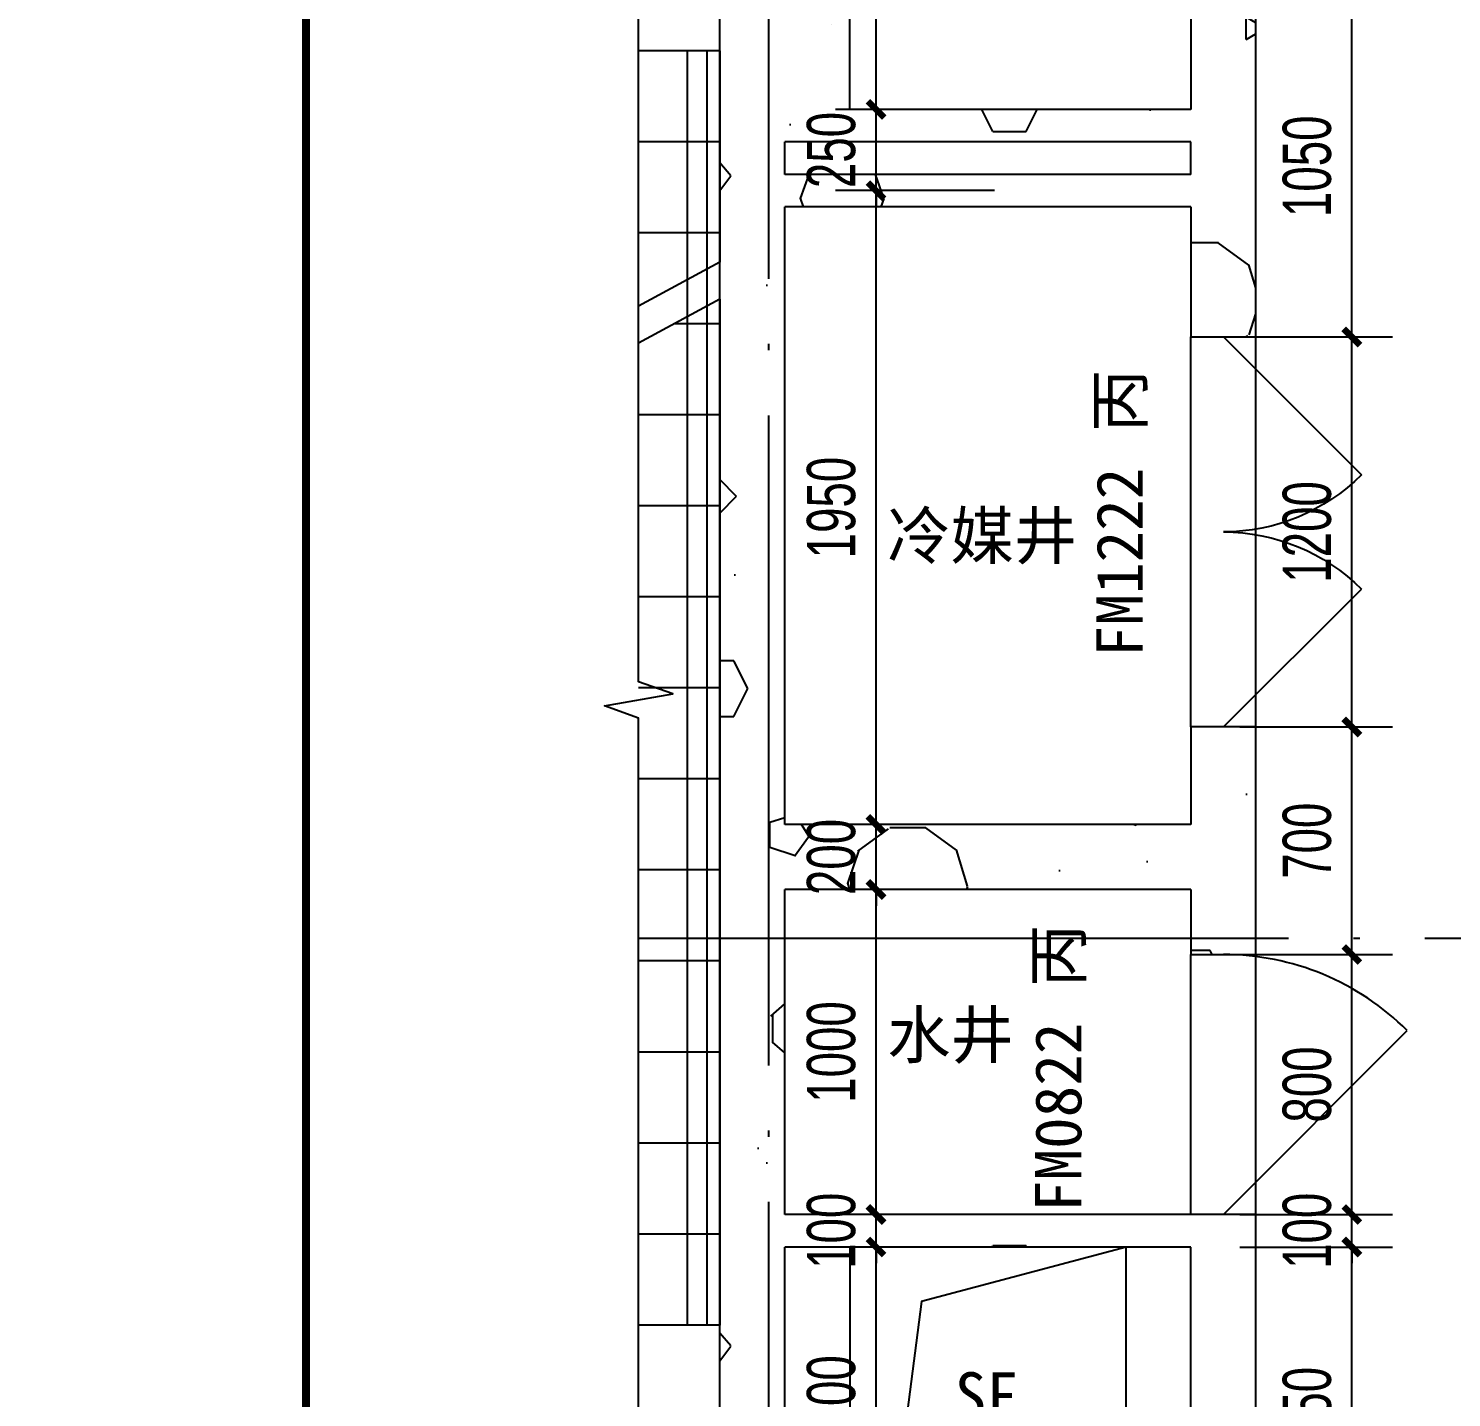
# Model space of a CAD drawing. Extents: x -26219 to 315419, y -160410 to -120810.
# Drawn here: x 231713 to 236093, y -149263 to -145051 of the extents above; entities that cross this region are included whole.
import ezdxf
from ezdxf.xclip import XClip

# ---------------------------------------------------------------- set-up
doc = ezdxf.new("R2010")
doc.units = 0
doc.header["$LTSCALE"] = 1000
doc.header["$MEASUREMENT"] = 0
doc.header["$XCLIPFRAME"] = 0
doc.linetypes.add('104-14# 核心筒$2$DOTE', pattern=[2.4200000000000004, 2, -0.2, 0.02, -0.2])
for name, color, linetype in [('01-标注_尺寸', 124, 'Continuous'), ('01-标注_符号', 200, 'Continuous'), ('02-TEXT_标注', 130, 'Continuous'), ('104-14# 核心筒$0$A-E_栏杆', 232, 'Continuous'), ('104-14# 核心筒$0$A-E_电梯', 171, 'Continuous'), ('104-14# 核心筒$0$A-TECH_结构', 21, 'Continuous'), ('104-14# 核心筒$0$A_STR-砌块墙', 121, 'Continuous'), ('104-14# 核心筒$0$DOOR_FIRE', 220, 'Continuous'), ('104-14# 核心筒$2$05-填充_天正', 26, 'Continuous'), ('104-14# 核心筒$2$A_AXIS-轴线', 36, '104-14# 核心筒$2$DOTE'), ('DOOR_FIRE_TEXT', 7, 'Continuous')]:
    doc.layers.add(name, color=color, linetype=linetype)
doc.styles.add('_TCH_DIM_T3', font='ros.shx', dxfattribs={"width": 0.7058823529411765, "bigfont": 'jd.shx'})
doc.styles.add('_TCH_WINDOW', font='STXIHEI_0.TTF')
doc.styles.get("Standard").update_dxf_attribs({"font": 'STXIHEI_0.TTF'})
doc.dimstyles.new('_TCH_ARCH&&50', dxfattribs={"dimtxt": 148.75, "dimasz": 50, "dimexe": 125, "dimexo": 150, "dimgap": 63.12500000000001, "dimtad": 1, "dimdec": 0, "dimzin": 0, "dimdsep": 46, "dimtxsty": '_TCH_DIM_T3', "dimblk": 'ARCHTICK', "dimcen": 0.09, "dimclrt": 7, "dimazin": 2, "dimtfac": 1, "dimtdec": 0, "dimtix": 1, "dimtmove": 2, "dimatfit": 3, "dimfxl": 0, "dimtolj": 1, "dimtzin": 0, "dimarcsym": 0})
pattern_1 = [(0, (531, -549), (900, 1800), [0, -1800]), (0, (-522, -792), (900, 1800), [0, -1800]), (0, (63, -810), (900, 1800), [0, -1800]), (0, (702, -279), (900, 1800), [0, -1800]), (0, (-45, -900), (900, 1800), [0, -1800]), (0, (882, 855), (900, 1800), [0, -1800]), (0, (333.0000000000001, 711), (900, 1800), [0, -1800]), (0, (621, 486.0000000000001), (900, 1800), [0, -1800]), (0, (-846, 450), (900, 1800), [0, -1800]), (0, (36, 369), (900, 1800), [0, -1800]), (0, (-306, -90), (900, 1800), [0, -1800]), (0, (-288, -765), (900, 1800), [0, -1800]), (0, (387, -837), (900, 1800), [0, -1800]), (0, (882, -45), (900, 1800), [0, -1800]), (0, (-801, -324), (900, 1800), [0, -1800]), (0, (-648, -18), (900, 1800), [0, -1800]), (0, (54, -144), (900, 1800), [0, -1800]), (0, (-198, -405), (900, 1800), [0, -1800]), (0, (-341.9999999999999, 189), (900, 1800), [0, -1800]), (0, (-117, 864), (900, 1800), [0, -1800]), (0, (-729, -702), (900, 1800), [0, -1800]), (0, (261, 495), (900, 1800), [0, -1800]), (0, (-576, 522), (900, 1800), [0, -1800]), (0, (-720, 756), (900, 1800), [0, -1800]), (130.601294, (771.428574, 291.428568), (-4499.999950292954, 5400.0000236093), [79.024662, -33111.33300000001]), (18.4349488, (642.857148, 325.714284), (4499.999983404209, 1799.999986719667), [81.31572000000001, -11302.8837]), (90, (642.857148, 248.571432), (900.0000000000001, 1800), [77.14285199999999, -3522.85695]), (161.565051, (720, 222.857136), (-4500.000022657823, 1799.999865817234), [81.31572000000001, -11302.8837]), (53.1301023, (720, 222.857136), (900.0000017013604, 1799.99999914932), [85.71428999999999, -8914.285499999998]), (135, (788.571432, -694.28556), (-900.0001087984293, 1799.999878185604), [72.73098, -5018.4378]), (45, (685.714284, -694.28556), (899.999994247131, 1799.999992736902), [72.73098, -5018.4378]), (135, (737.1428579999999, -745.7142600000001), (-900.0001087984293, 1799.999878185604), [72.73098, -5018.4378]), (45, (737.1428579999999, -745.7142600000001), (899.999994247131, 1799.999992736902), [72.73098, -5018.4378]), (116.565051, (-77.14278, 514.285722), (-0.0001565789601976064, 3599.999902060561), [95.83147799999999, -1916.6295]), (180, (-119.99988, 599.999994), (-899.9999999999998, 1800), [102.857148, -1697.14275]), (63.43494880000001, (-265.7141999999999, 514.285722), (8.14843605922988e-06, 3599.999982559008), [95.83147799999999, -1916.6295]), (116.565051, (-222.8571, 428.571432), (-0.0001565789601976064, 3599.999902060561), [95.83147799999999, -1916.6295]), (0, (-222.8571, 428.571432), (900, 1800), [102.857148, -1697.14275]), (63.43494880000001, (-119.99988, 428.571432), (8.14843605922988e-06, 3599.999982559008), [95.83147799999999, -1916.6295]), (107.102728, (599.999994, -94.28562000000001), (-2699.999896777364, 9000.00001452043), [116.584038, -48848.7075]), (143.972626, (565.714278, 17.142858), (-17099.99978321427, 12599.999985739), [116.584038, -24366.06]), (180, (471.428568, 85.71428999999999), (-899.9999999999998, 1800), [111.428568, -1688.5713]), (36.02737329999999, (265.71429, 17.142858), (17099.99987362977, 12599.99986416658), [116.584038, -24366.06]), (71.5650511, (231.428574, -85.71419999999999), (2700.000013860985, 8999.99998450437), [108.420948, -11275.7784]), (107.102728, (265.71429, -197.14284), (-2699.999896777364, 9000.00001452043), [116.584038, -48848.7075]), (143.972626, (360, -265.7141999999999), (-17099.99978321427, 12599.999985739), [116.584038, -24366.06]), (0, (360, -265.7141999999999), (900, 1800), [111.428568, -1688.5713]), (36.02737329999999, (471.428568, -265.7141999999999), (17099.99987362977, 12599.99986416658), [116.584038, -24366.06]), (71.5650511, (565.714278, -197.14284), (2700.000013860985, 8999.99998450437), [108.420948, -11275.7784]), (150.255118, (617.1428520000001, 745.714278), (-2700.000006390409, 1799.999977695058), [69.10506, -14442.9588]), (90, (557.1428579999999, 711.42858), (900.0000000000001, 1800), [68.571432, -3531.42825]), (29.7448813, (557.1428579999999, 711.42858), (2700.000001590055, 1799.999991593464), [69.10506, -14442.9588]), (116.565051, (197.142858, -531.42858), (-0.0001565789601976064, 3599.999902060561), [95.83147799999999, -1916.6295]), (168.690067, (154.285722, -445.7142), (-8100.000006009299, 1799.999954832327), [87.41176200000001, -18269.0565]), (41.18592510000001, (0, -488.5713), (22499.99986367597, 19799.99982686525), [91.11553199999999, -38177.406]), (90, (0, -574.28568), (900.0000000000001, 1800), [85.71428999999999, -3514.2855]), (138.814074, (68.571432, -634.28562), (-22499.99960007064, 19800.0001261089), [91.11553199999999, -38177.406]), (16.6992442, (68.571432, -634.28562), (29699.99977654917, 8999.999905734196), [89.48835000000001, -37495.6125]), (60.9453959, (154.285722, -608.57136), (899.9999976116269, 1799.999984078114), [88.248258, -36976.0185]), (109.983106, (-557.14284, 222.857136), (-4500.000016949792, 12599.99996665506), [100.326006, -42036.59249999999]), (155.556045, (-591.4285199999999, 317.142864), (-11700.00004459817, 5399.999887808896), [103.568958, -43395.39449999999]), (24.4439547, (-779.99994, 317.142864), (11700.00000583643, 5399.999974027204), [103.568958, -43395.39449999999]), (70.01689340000001, (-814.28562, 222.857136), (4500.000013566429, 12599.99996874217), [100.326006, -42036.5925]), (109.983106, (-779.99994, 128.571426), (-4500.000016949792, 12599.99996665506), [100.326006, -42036.59249999999]), (160.016893, (-685.7141399999999, 94.28571), (-4500.000002644889, 1799.999918000023), [100.326006, -20968.1325]), (19.9831065, (-685.7141399999999, 94.28571), (4499.999975293225, 1799.999997144084), [100.326006, -20968.1325]), (70.01689340000001, (-591.4285199999999, 128.571426), (4500.000013566429, 12599.99996874217), [100.326006, -42036.5925]), (122.005383, (111.428568, 59.999994), (-900.0001207844099, 1799.999908112359), [80.862696, -16900.302]), (18.4349488, (-8.57142, 102.857148), (4499.999983404209, 1799.999986719667), [81.31572000000001, -11302.8837]), (90, (-8.57142, 25.714278), (900.0000000000001, 1800), [77.14285199999999, -3522.85695]), (161.565051, (68.571432, 0), (-4500.000022657823, 1799.999865817234), [81.31572000000001, -11302.8837]), (54.46232220000002, (68.571432, 0), (6299.999990871777, 8999.999986518196), [73.73421, -30894.6345]), (116.565051, (-411.42852, -377.14284), (-0.0001565789601976064, 3599.999902060561), [95.83147799999999, -1916.6295]), (180, (-454.28562, -291.42846), (-899.9999999999998, 1800), [94.28571, -1705.7142]), (59.0362434, (-599.9999399999999, -377.14284), (900.0000029295945, 1799.999991263332), [99.95918399999998, -20891.46599999999]), (120.963756, (-548.57142, -462.85704), (-900.0001229938932, 1799.999917339799), [99.959184, -20891.466]), (0, (-548.57142, -462.85704), (900, 1800), [94.28571, -1705.7142]), (63.43494880000001, (-454.28562, -462.85704), (8.14843605922988e-06, 3599.999982559008), [95.83147799999999, -1916.6295])]

# ---------------------------------------------------------------- blocks, each defined once
blk = doc.blocks.new('104-14# 核心筒$0$$DorLib2D$00000116')
at = {"color": 0}
for p, q in [((-0.4999999999999929, 7.105427357601002e-15), (-0.146446609406766, 0.353553390593234)), ((0.5000000000000071, 7.105427357601002e-15), (0.1464466094067731, 0.353553390593234))]:
    blk.add_line(p, q, dxfattribs=at)
for centre, radius, start, end in [((-0.4999999999984652, 4.831690603168681e-13), 0.4999999999984674, 0, 45), ((0.4999999999977511, 9.059419880941277e-13), 0.4999999999976598, 135, 180)]:
    blk.add_arc(centre, radius, start, end, dxfattribs=at)
blk = doc.blocks.new('104-14# 核心筒$0$$DorLib2D$00000114')
at = {"color": 0}
blk.add_line((0.4999999999999964, 3.552713678800501e-15), (-0.2071067811864751, 0.7071067811864857), dxfattribs=at)
blk.add_arc((0.5000000000013856, -1.154631945610163e-12), 1.000000000001696, 135, 180, dxfattribs=at)
blk = doc.blocks.new('104-14# 核心筒')
at = {"layer": '104-14# 核心筒$2$05-填充_天正'}
h = blk.add_hatch(dxfattribs=at)
h.set_pattern_fill('加气混凝土', color=256, scale=150, style=0)
h.set_pattern_definition(pattern_1)
h.paths.add_polyline_path([(32649.99999994889, 16300.00000000006), (32249.99999994889, 16300.00000000006), (32249.9999999616, 14249.99999999944), (32449.99999996163, 14249.99999999985), (32649.99999996129, 14300.00000000005)])
h = blk.add_hatch(dxfattribs=at)
h.set_pattern_fill('加气混凝土', color=256, scale=150, style=0)
h.set_pattern_definition(pattern_1)
h.paths.add_polyline_path([(33899.99999996203, 14250.00000000069), (33899.99999995949, 14650.00000000697), (33699.99999995947, 14650.0000000057), (33699.99999996171, 14300.00000000005), (33766.6666666287, 14250.00000000026)])
h = blk.add_hatch(dxfattribs=at)
h.set_pattern_fill('加气混凝土', color=256, scale=150, style=0)
h.set_pattern_definition(pattern_1)
h.paths.add_polyline_path([(33766.6666666287, 14250.00000000026), (33699.99999996171, 14300.00000000005), (32649.99999996129, 14300.00000000005), (32449.99999996163, 14249.99999999985), (32449.99999996199, 14200.00000000004), (33699.99999996235, 14200.00000000004)])
h = blk.add_hatch(dxfattribs=at)
h.set_pattern_fill('加气混凝土', color=256, scale=150, style=0)
h.set_pattern_definition(pattern_1)
h.paths.add_polyline_path([(32383.33333329621, 14049.99999999987), (32449.9999999626, 14100.00000000009), (32449.99999996162, 14249.99999999985), (32249.9999999616, 14249.99999999944), (32249.99999996284, 14049.99999999944)])
h = blk.add_hatch(dxfattribs=at)
h.set_pattern_fill('加气混凝土', color=256, scale=150, style=0)
h.set_pattern_definition(pattern_1)
h.paths.add_polyline_path([(33766.66666662996, 14050.00000000029), (33899.9999999633, 14050.00000000069), (33899.99999996203, 14250.00000000069), (33766.6666666287, 14250.00000000026), (33699.99999996235, 14200.00000000004), (33699.99999996298, 14100.00000000009)])
h = blk.add_hatch(dxfattribs=at)
h.set_pattern_fill('加气混凝土', color=256, scale=150, style=0)
h.set_pattern_definition(pattern_1)
h.paths.add_polyline_path([(33766.66666662996, 14050.00000000029), (33699.99999996298, 14100.00000000009), (32449.9999999626, 14100.00000000009), (32383.3333332962, 14049.99999999987), (32449.99999996317, 14000.00000000008), (33699.99999996363, 14000.00000000009)])
h = blk.add_hatch(dxfattribs=at)
h.set_pattern_fill('加气混凝土', color=256, scale=150, style=0)
h.set_pattern_definition(pattern_1)
h.paths.add_polyline_path([(32383.3333333089, 11999.99999999987), (32449.99999997495, 12100.00000000004), (32449.99999996317, 14000.00000000008), (32383.3333332962, 14049.99999999987), (32249.99999996284, 14049.99999999944), (32249.99999997555, 11999.9999999995)])
h = blk.add_hatch(dxfattribs=at)
h.set_pattern_fill('加气混凝土', color=256, scale=150, style=0)
h.set_pattern_definition(pattern_1)
h.paths.add_polyline_path([(33699.99999996363, 14000.00000000009), (33699.99999996617, 13599.99999999944), (33899.99999996617, 13600.00000000071), (33899.9999999633, 14050.00000000069), (33766.66666662996, 14050.00000000029)])
h = blk.add_hatch(dxfattribs=at)
h.set_pattern_fill('加气混凝土', color=256, scale=150, style=0)
h.set_pattern_definition(pattern_1)
h.paths.add_polyline_path([(33899.99999997633, 12000.00000000069), (33899.9999999738, 12400.00000000071), (33699.99999997381, 12399.99999999944), (33699.99999997571, 12100.00000000004), (33766.66666664302, 12000.00000000027)])
h = blk.add_hatch(dxfattribs=at)
h.set_pattern_fill('加气混凝土', color=256, scale=150, style=0)
h.set_pattern_definition(pattern_1)
h.paths.add_polyline_path([(33766.66666664301, 12000.00000000026), (33699.99999997571, 12100.00000000004), (32449.99999997495, 12100.00000000004), (32383.3333333089, 11999.99999999987), (32449.99999997618, 11900.00000000007), (33699.99999997699, 11900.00000000006)])
h = blk.add_hatch(dxfattribs=at)
h.set_pattern_fill('加气混凝土', color=256, scale=150, style=0)
h.set_pattern_definition(pattern_1)
h.paths.add_polyline_path([(32383.33333331602, 10849.9999999999), (32449.99999998238, 10900.0000000001), (32449.99999997618, 11900.00000000007), (32383.3333333089, 11999.99999999987), (32249.99999997555, 11999.9999999995), (32249.99999998268, 10849.9999999995)])
h = blk.add_hatch(dxfattribs=at)
h.set_pattern_fill('加气混凝土', color=256, scale=150, style=0)
h.set_pattern_definition(pattern_1)
h.paths.add_polyline_path([(33699.99999997699, 11900.00000000006), (33699.99999997827, 11699.99999999937), (33899.99999997821, 11700.00000000064), (33899.99999997633, 12000.00000000069), (33766.666666643, 12000.00000000026)])
h = blk.add_hatch(dxfattribs=at)
h.set_pattern_fill('加气混凝土', color=256, scale=150, style=0)
h.set_pattern_definition(pattern_1)
h.paths.add_polyline_path([(33766.6666666503, 10850.00000000026), (33699.99999998335, 10900.00000000004), (32449.99999998238, 10900.0000000001), (32383.33333331602, 10849.9999999999), (32449.99999998298, 10800.00000000011), (33699.99999998391, 10800.00000000005)])
h = blk.add_hatch(dxfattribs=at)
h.set_pattern_fill('加气混凝土', color=256, scale=150, style=0)
h.set_pattern_definition(pattern_1)
h.paths.add_polyline_path([(33899.99999998364, 10850.00000000069), (33899.99999998329, 10900.00000000071), (33699.99999998335, 10900.00000000004), (33766.6666666503, 10850.00000000026)])
h = blk.add_hatch(dxfattribs=at)
h.set_pattern_fill('加气混凝土', color=256, scale=150, style=0)
h.set_pattern_definition(pattern_1)
h.paths.add_polyline_path([(32249.99999999689, 9969.999999971042), (32449.99999998814, 9969.999999971042), (32449.99999998298, 10800.00000000011), (32383.33333331602, 10849.9999999999), (32249.99999998268, 10849.9999999995)])
h = blk.add_hatch(dxfattribs=at)
h.set_pattern_fill('加气混凝土', color=256, scale=150, style=0)
h.set_pattern_definition(pattern_1)
h.paths.add_polyline_path([(33833.33333332459, 9650.00020154219), (33899.99999999064, 9750.00020154239), (33899.99999998364, 10850.00000000068), (33766.6666666503, 10850.00000000026), (33699.99999998391, 10800.00000000005), (33699.99999999127, 9650.000201541761)])
at = {"layer": '104-14# 核心筒$0$A-E_栏杆'}
for p, q in [((32150.00000000102, 14480.00000000006), (32150.00000000102, 10560.00000000006)), ((32210.00000000102, 14480.00000000006), (32150.00000000102, 14480.00000000006)), ((32210.00000000102, 14480.00000000006), (32210.00000000102, 10560.00000000006)), ((32210.00000000102, 10560.00000000006), (32150.00000000102, 10560.00000000006))]:
    blk.add_line(p, q, dxfattribs=at)
at = {"layer": '104-14# 核心筒$0$A-E_电梯'}
for p, q in [((32250.00000000102, 14480.00000000006), (30200.00000000102, 14480.00000000006)), ((32250.00000000102, 14480.00000000006), (32250.00000000102, 13829.79072405967)), ((32250.00000000102, 14200.00000000006), (30200.00000000102, 14200.00000000006)), ((32250.00000000102, 13920.00000000006), (30200.00000000102, 13920.00000000006)), ((32250.00000000102, 13829.79072405969), (31292.11617554227, 13313.02079647759)), ((32250.00000000102, 13716.16630798645), (31316.01438792458, 13212.28925652023)), ((32250.00000000102, 13716.16630798645), (32250.00000000102, 10560.00000000006)), ((32250.00000000102, 13640.00000000006), (32108.8182661291, 13640.00000000006)), ((32250.00000000102, 13360.00000000006), (31589.8107609839, 13360.00000000006)), ((32250.00000000102, 13080.00000000006), (31070.80325583872, 13080.00000000006)), ((32250.00000000102, 12800.00000000006), (30551.79575069349, 12800.00000000006)), ((32250.00000000102, 12520.00000000006), (30200.00000000102, 12520.00000000006)), ((32250.00000000102, 12240.00000000006), (30200.00000000102, 12240.00000000006)), ((32250.00000000102, 11960.00000000006), (30200.00000000102, 11960.00000000006)), ((32250.00000000102, 11680.00000000006), (30200.00000000102, 11680.00000000006)), ((32250.00000000102, 11400.00000000006), (30200.00000000102, 11400.00000000006)), ((32250.00000000102, 11120.00000000006), (30200.00000000102, 11120.00000000006)), ((32250.00000000102, 10840.00000000006), (30200.00000000102, 10840.00000000006)), ((32250.00000000102, 10560.00000000006), (30200.00000000102, 10560.00000000006))]:
    blk.add_line(p, q, dxfattribs=at)
at = {"layer": '104-14# 核心筒$0$A-TECH_结构'}
blk.add_lwpolyline([(33499.99999998679, 10799.99999999908), (32649.99999999206, 10800.00000000109), (32649.99999999201, 8925.000000002387), (33499.99999998674, 8925.000000001499), (33499.99999998679, 10800.00000000026), (32870.95831192011, 10632.08693379395), (32649.99999999201, 8925.000000002387)], dxfattribs=at)
at = {"layer": '104-14# 核心筒$0$A_STR-砌块墙'}
for p, q in [((32249.9999999616, 14249.99999999944), (32249.99999994889, 16300.00000000009)), ((32649.99999996129, 14300.00000000005), (32649.99999994888, 16300.00000000009)), ((33699.99999995947, 14650.0000000057), (33699.99999996171, 14300.00000000005)), ((33899.99999996203, 14250.00000000069), (33899.99999995949, 14650.00000000697)), ((33699.99999996171, 14300.00000000005), (32649.99999996129, 14300.00000000005)), ((32249.99999996284, 14049.99999999944), (32249.9999999616, 14249.99999999944)), ((33899.9999999633, 14050.00000000069), (33899.99999996203, 14250.00000000069)), ((33699.99999996235, 14200.00000000004), (32449.99999996199, 14200.00000000004)), ((32449.9999999626, 14100.00000000009), (32449.99999996199, 14200.00000000004)), ((33699.99999996298, 14100.00000000009), (33699.99999996235, 14200.00000000004)), ((33699.99999996298, 14100.00000000009), (32449.9999999626, 14100.00000000009)), ((32249.99999997555, 11999.9999999995), (32249.99999996284, 14049.99999999944)), ((33899.99999996617, 13600.00000000071), (33899.9999999633, 14050.00000000069)), ((33699.99999996363, 14000.00000000009), (32449.99999996317, 14000.00000000008)), ((32449.99999997495, 12100.00000000004), (32449.99999996317, 14000.00000000008)), ((33699.99999996363, 14000.00000000009), (33699.99999996617, 13599.99999999944)), ((33699.99999996617, 13599.99999999944), (33899.99999996617, 13600.00000000071)), ((33899.9999999738, 12400.00000000071), (33699.99999997381, 12399.99999999944)), ((33699.99999997381, 12399.99999999944), (33699.99999997571, 12100.00000000004)), ((33899.99999997633, 12000.00000000069), (33899.9999999738, 12400.00000000071)), ((33699.99999997571, 12100.00000000004), (32449.99999997495, 12100.00000000004)), ((32249.99999998268, 10849.9999999995), (32249.99999997555, 11999.9999999995)), ((33899.99999997821, 11700.00000000064), (33899.99999997633, 12000.00000000069)), ((33699.99999997699, 11900.00000000006), (32449.99999997618, 11900.00000000007)), ((32449.99999998238, 10900.0000000001), (32449.99999997618, 11900.00000000007)), ((33699.99999997699, 11900.00000000006), (33699.99999997827, 11699.99999999937)), ((33699.99999997827, 11699.99999999937), (33899.99999997821, 11700.00000000064)), ((33699.99999998335, 10900.00000000004), (32449.99999998238, 10900.0000000001)), ((33899.99999998329, 10900.00000000071), (33699.99999998335, 10899.99999999944)), ((33899.99999998364, 10850.00000000069), (33899.99999998329, 10900.00000000071)), ((32249.99999998818, 9969.99999997109), (32249.99999998268, 10849.9999999995)), ((33899.99999999064, 9750.00020154239), (33899.99999998364, 10850.00000000068)), ((33699.99999998391, 10800.00000000005), (32449.99999998298, 10800.00000000011)), ((32449.99999998816, 9969.99999997109), (32449.99999998298, 10800.00000000011)), ((33699.99999999127, 9650.000201541761), (33699.99999998391, 10800.00000000005))]:
    blk.add_line(p, q, dxfattribs=at)
at = {"layer": '104-14# 核心筒$0$DOOR_FIRE'}
for p, q in [((33699.99999997378, 12399.99999999942), (33699.99999996616, 13599.99999999942)), ((33899.99999997378, 12400.00000000069), (33899.99999996616, 13600.00000000069)), ((33699.99999998333, 10899.99999999942), (33699.99999997824, 11699.99999999942)), ((33899.99999998333, 10900.00000000069), (33899.99999997824, 11700.00000000069))]:
    blk.add_line(p, q, dxfattribs=at)
at = {"layer": '104-14# 核心筒$2$A_AXIS-轴线'}
for p, q in [((-9370.123865286841, 105800), (120259.9219097959, 105800)), ((32400.00000000001, 54018.37846733601), (32400.00000000001, -8545.12396972545)), ((-24838.9698462474, 16700), (120259.921909796, 16700)), ((-24838.9698462474, 11750), (120259.921909796, 11750))]:
    blk.add_line(p, q, dxfattribs=at)
at = {"layer": '104-14# 核心筒$0$DOOR_FIRE', "zscale": 200}
for name, p, xscale, yscale, rotation in [('104-14# 核心筒$0$$DorLib2D$00000116', (33799.99999996997, 13000.00000000006), 1200, -1200, 90.00000000036427), ('104-14# 核心筒$0$$DorLib2D$00000114', (33799.99999998078, 11300.00000000006), -800, -800, 90.00000000036432)]:
    blk.add_blockref(name, p, dxfattribs=dict(at, xscale=xscale, yscale=yscale, rotation=rotation))
blk = doc.blocks.new('图框-A1')
at = {"const_width": 0.5}
blk.add_lwpolyline([(765.9999999999966, 584), (25.00000000000045, 584), (25.00000000000045, 10), (766.0000000000002, 10)], close=True, dxfattribs=at)
blk = doc.blocks.new('_ArchTick')
at = {"color": 0, "linetype": 'ByBlock', "const_width": 0.4}
blk.add_lwpolyline([(-0.5, -0.5), (0.5, 0.5)], dxfattribs=at)
blk = doc.blocks.new('*D876')
at = {"layer": '01-标注_尺寸', "color": 0, "lineweight": -2, "transparency": 16777216}
for p, q in [((234686.127265131, -148799.9634406293), (234196.74310924, -148799.9634406293)), ((234321.74310924, -149699.9634406293), (234321.74310924, -148799.9634406293)), ((234686.127265131, -149699.9634406293), (234196.74310924, -149699.9634406293))]:
    blk.add_line(p, q, dxfattribs=at)
at = {"layer": 'Defpoints', "color": 0, "transparency": 16777216}
for p in [(234321.74310924, -148799.9634406293), (234836.127265131, -148799.9634406293), (234836.127265131, -149699.9634406293)]:
    blk.add_point(p, dxfattribs=at)
at = {"layer": '01-标注_尺寸', "color": 0, "lineweight": -2, "transparency": 16777216, "xscale": 50, "yscale": 50, "zscale": 50}
for p, rotation in [((234321.74310924, -148799.9634406293), 90), ((234321.74310924, -149699.9634406293), 270)]:
    blk.add_blockref('_ArchTick', p, dxfattribs=dict(at, rotation=rotation))
at = {"layer": '01-标注_尺寸', "color": 7, "transparency": 16777216, "insert": (234184.24310924, -149249.9634406292), "char_height": 148.75, "attachment_point": 5, "rotation": 90, "style": '_TCH_DIM_T3'}
blk.add_mtext('\\A1;900', dxfattribs=at)
blk = doc.blocks.new('*D877')
at = {"layer": '01-标注_尺寸', "color": 0, "lineweight": -2, "transparency": 16777216}
for p, q in [((234321.74310924, -148699.9634406294), (234321.74310924, -148649.9634406294)), ((234686.127265131, -148699.9634406294), (234196.74310924, -148699.9634406294)), ((234321.74310924, -148799.9634406293), (234321.74310924, -148699.9634406294)), ((234686.127265131, -148799.9634406293), (234196.74310924, -148799.9634406293)), ((234321.74310924, -148799.9634406293), (234321.74310924, -148849.9634406293))]:
    blk.add_line(p, q, dxfattribs=at)
at = {"layer": 'Defpoints', "color": 0, "transparency": 16777216}
for p in [(234321.74310924, -148699.9634406294), (234836.127265131, -148699.9634406294), (234836.127265131, -148799.9634406293)]:
    blk.add_point(p, dxfattribs=at)
at = {"layer": '01-标注_尺寸', "color": 0, "lineweight": -2, "transparency": 16777216, "xscale": 50, "yscale": 50, "zscale": 50}
for p, rotation in [((234321.74310924, -148699.9634406294), 270), ((234321.74310924, -148799.9634406293), 90)]:
    blk.add_blockref('_ArchTick', p, dxfattribs=dict(at, rotation=rotation))
at = {"layer": '01-标注_尺寸', "color": 7, "transparency": 16777216, "insert": (234184.24310924, -148749.9634406293), "char_height": 148.75, "attachment_point": 5, "rotation": 90, "style": '_TCH_DIM_T3'}
blk.add_mtext('\\A1;100', dxfattribs=at)
blk = doc.blocks.new('*D878')
at = {"layer": '01-标注_尺寸', "color": 0, "lineweight": -2, "transparency": 16777216}
for p, q in [((234686.127265131, -147699.9634406294), (234196.74310924, -147699.9634406294)), ((234321.74310924, -148699.9634406294), (234321.74310924, -147699.9634406294)), ((234686.127265131, -148699.9634406294), (234196.74310924, -148699.9634406294))]:
    blk.add_line(p, q, dxfattribs=at)
at = {"layer": 'Defpoints', "color": 0, "transparency": 16777216}
for p in [(234321.74310924, -147699.9634406294), (234836.127265131, -147699.9634406294), (234836.127265131, -148699.9634406294)]:
    blk.add_point(p, dxfattribs=at)
at = {"layer": '01-标注_尺寸', "color": 0, "lineweight": -2, "transparency": 16777216, "xscale": 50, "yscale": 50, "zscale": 50}
for p, rotation in [((234321.74310924, -147699.9634406294), 90), ((234321.74310924, -148699.9634406294), 270)]:
    blk.add_blockref('_ArchTick', p, dxfattribs=dict(at, rotation=rotation))
at = {"layer": '01-标注_尺寸', "color": 7, "transparency": 16777216, "insert": (234184.24310924, -148199.9634406294), "char_height": 148.75, "attachment_point": 5, "rotation": 90, "style": '_TCH_DIM_T3'}
blk.add_mtext('\\A1;1000', dxfattribs=at)
blk = doc.blocks.new('*D879')
at = {"layer": '01-标注_尺寸', "color": 0, "lineweight": -2, "transparency": 16777216}
for p, q in [((234321.74310924, -147499.9634406294), (234321.74310924, -147449.9634406294)), ((234686.127265131, -147499.9634406294), (234196.74310924, -147499.9634406294)), ((234321.74310924, -147699.9634406294), (234321.74310924, -147499.9634406294)), ((234686.127265131, -147699.9634406294), (234196.74310924, -147699.9634406294)), ((234321.74310924, -147699.9634406294), (234321.74310924, -147749.9634406294))]:
    blk.add_line(p, q, dxfattribs=at)
at = {"layer": 'Defpoints', "color": 0, "transparency": 16777216}
for p in [(234321.74310924, -147499.9634406294), (234836.127265131, -147499.9634406294), (234836.127265131, -147699.9634406294)]:
    blk.add_point(p, dxfattribs=at)
at = {"layer": '01-标注_尺寸', "color": 0, "lineweight": -2, "transparency": 16777216, "xscale": 50, "yscale": 50, "zscale": 50}
for p, rotation in [((234321.74310924, -147499.9634406294), 270), ((234321.74310924, -147699.9634406294), 90)]:
    blk.add_blockref('_ArchTick', p, dxfattribs=dict(at, rotation=rotation))
at = {"layer": '01-标注_尺寸', "color": 7, "transparency": 16777216, "insert": (234184.24310924, -147599.9634406294), "char_height": 148.75, "attachment_point": 5, "rotation": 90, "style": '_TCH_DIM_T3'}
blk.add_mtext('\\A1;200', dxfattribs=at)
blk = doc.blocks.new('*D880')
at = {"layer": '01-标注_尺寸', "color": 0, "lineweight": -2, "transparency": 16777216}
for p, q in [((234686.127265131, -145549.9634406294), (234196.74310924, -145549.9634406294)), ((234321.74310924, -147499.9634406294), (234321.74310924, -145549.9634406294)), ((234686.127265131, -147499.9634406294), (234196.74310924, -147499.9634406294))]:
    blk.add_line(p, q, dxfattribs=at)
at = {"layer": 'Defpoints', "color": 0, "transparency": 16777216}
for p in [(234321.74310924, -145549.9634406294), (234836.127265131, -145549.9634406294), (234836.127265131, -147499.9634406294)]:
    blk.add_point(p, dxfattribs=at)
at = {"layer": '01-标注_尺寸', "color": 0, "lineweight": -2, "transparency": 16777216, "xscale": 50, "yscale": 50, "zscale": 50}
for p, rotation in [((234321.74310924, -145549.9634406294), 90), ((234321.74310924, -147499.9634406294), 270)]:
    blk.add_blockref('_ArchTick', p, dxfattribs=dict(at, rotation=rotation))
at = {"layer": '01-标注_尺寸', "color": 7, "transparency": 16777216, "insert": (234184.24310924, -146524.9634406294), "char_height": 148.75, "attachment_point": 5, "rotation": 90, "style": '_TCH_DIM_T3'}
blk.add_mtext('\\A1;1950', dxfattribs=at)
blk = doc.blocks.new('*D881')
at = {"layer": '01-标注_尺寸', "color": 0, "lineweight": -2, "transparency": 16777216}
for p, q in [((234321.74310924, -145299.9634406294), (234321.74310924, -145249.9634406294)), ((234686.127265131, -145299.9634406294), (234196.74310924, -145299.9634406294)), ((234321.74310924, -145549.9634406294), (234321.74310924, -145299.9634406294)), ((234686.127265131, -145549.9634406294), (234196.74310924, -145549.9634406294)), ((234321.74310924, -145549.9634406294), (234321.74310924, -145599.9634406294))]:
    blk.add_line(p, q, dxfattribs=at)
at = {"layer": 'Defpoints', "color": 0, "transparency": 16777216}
for p in [(234321.74310924, -145299.9634406294), (234836.127265131, -145299.9634406294), (234836.127265131, -145549.9634406294)]:
    blk.add_point(p, dxfattribs=at)
at = {"layer": '01-标注_尺寸', "color": 0, "lineweight": -2, "transparency": 16777216, "xscale": 50, "yscale": 50, "zscale": 50}
for p, rotation in [((234321.74310924, -145299.9634406294), 270), ((234321.74310924, -145549.9634406294), 90)]:
    blk.add_blockref('_ArchTick', p, dxfattribs=dict(at, rotation=rotation))
at = {"layer": '01-标注_尺寸', "color": 7, "transparency": 16777216, "insert": (234184.24310924, -145424.9634406294), "char_height": 148.75, "attachment_point": 5, "rotation": 90, "style": '_TCH_DIM_T3'}
blk.add_mtext('\\A1;250', dxfattribs=at)
blk = doc.blocks.new('*D882')
at = {"layer": '01-标注_尺寸', "color": 0, "lineweight": -2, "transparency": 16777216}
for p, q in [((234686.127265131, -142699.9634406298), (234196.74310924, -142699.9634406298)), ((234321.74310924, -145299.9634406294), (234321.74310924, -142699.9634406298)), ((234686.127265131, -145299.9634406294), (234196.74310924, -145299.9634406294))]:
    blk.add_line(p, q, dxfattribs=at)
at = {"layer": 'Defpoints', "color": 0, "transparency": 16777216}
for p in [(234321.74310924, -142699.9634406298), (234836.127265131, -142699.9634406298), (234836.127265131, -145299.9634406294)]:
    blk.add_point(p, dxfattribs=at)
at = {"layer": '01-标注_尺寸', "color": 0, "lineweight": -2, "transparency": 16777216, "xscale": 50, "yscale": 50, "zscale": 50}
for p, rotation in [((234321.74310924, -142699.9634406298), 90), ((234321.74310924, -145299.9634406294), 270)]:
    blk.add_blockref('_ArchTick', p, dxfattribs=dict(at, rotation=rotation))
at = {"layer": '01-标注_尺寸', "color": 7, "transparency": 16777216, "insert": (234184.24310924, -143999.9634406296), "char_height": 148.75, "attachment_point": 5, "rotation": 90, "style": '_TCH_DIM_T3'}
blk.add_mtext('\\A1;2600', dxfattribs=at)
blk = doc.blocks.new('*D884')
at = {"layer": '01-标注_尺寸', "color": 0, "lineweight": -2, "transparency": 16777216}
for p, q in [((235440.9535604899, -148799.9634406284), (235910.9043021763, -148799.9634406284)), ((235785.9043021763, -149849.9632390878), (235785.9043021763, -148799.9634406284)), ((235440.9535604965, -149849.9632390878), (235910.9043021763, -149849.9632390878))]:
    blk.add_line(p, q, dxfattribs=at)
at = {"layer": 'Defpoints', "color": 0, "transparency": 16777216}
for p in [(235290.9535604899, -148799.9634406284), (235785.9043021763, -148799.9634406284), (235290.9535604965, -149849.9632390878)]:
    blk.add_point(p, dxfattribs=at)
at = {"layer": '01-标注_尺寸', "color": 0, "lineweight": -2, "transparency": 16777216, "xscale": 50, "yscale": 50, "zscale": 50}
for p, rotation in [((235785.9043021763, -148799.9634406284), 90), ((235785.9043021763, -149849.9632390878), 270)]:
    blk.add_blockref('_ArchTick', p, dxfattribs=dict(at, rotation=rotation))
at = {"layer": '01-标注_尺寸', "color": 7, "transparency": 16777216, "insert": (235648.4043021764, -149324.963339858), "char_height": 148.75, "attachment_point": 5, "rotation": 90, "style": '_TCH_DIM_T3'}
blk.add_mtext('\\A1;1050', dxfattribs=at)
blk = doc.blocks.new('*D885')
at = {"layer": '01-标注_尺寸', "color": 0, "lineweight": -2, "transparency": 16777216}
for p, q in [((235785.9043021727, -148699.9634406289), (235785.9043021727, -148649.9634406289)), ((235440.9535604892, -148699.9634406289), (235910.9043021727, -148699.9634406289)), ((235785.9043021727, -148799.9634406284), (235785.9043021727, -148699.9634406289)), ((235440.9535604899, -148799.9634406284), (235910.9043021727, -148799.9634406284)), ((235785.9043021727, -148799.9634406284), (235785.9043021727, -148849.9634406284))]:
    blk.add_line(p, q, dxfattribs=at)
at = {"layer": 'Defpoints', "color": 0, "transparency": 16777216}
for p in [(235290.9535604892, -148699.9634406289), (235785.9043021727, -148699.9634406289), (235290.9535604899, -148799.9634406284)]:
    blk.add_point(p, dxfattribs=at)
at = {"layer": '01-标注_尺寸', "color": 0, "lineweight": -2, "transparency": 16777216, "xscale": 50, "yscale": 50, "zscale": 50}
for p, rotation in [((235785.9043021727, -148699.9634406289), 270), ((235785.9043021727, -148799.9634406284), 90)]:
    blk.add_blockref('_ArchTick', p, dxfattribs=dict(at, rotation=rotation))
at = {"layer": '01-标注_尺寸', "color": 7, "transparency": 16777216, "insert": (235648.4043021727, -148749.9634406286), "char_height": 148.75, "attachment_point": 5, "rotation": 90, "style": '_TCH_DIM_T3'}
blk.add_mtext('\\A1;100', dxfattribs=at)
blk = doc.blocks.new('*D886')
at = {"layer": '01-标注_尺寸', "color": 0, "lineweight": -2, "transparency": 16777216}
for p, q in [((235440.9535604842, -147899.9634406288), (235910.9043021698, -147899.9634406288)), ((235785.9043021698, -148699.9634406288), (235785.9043021698, -147899.9634406288)), ((235440.9535604892, -148699.9634406288), (235910.9043021698, -148699.9634406288))]:
    blk.add_line(p, q, dxfattribs=at)
at = {"layer": 'Defpoints', "color": 0, "transparency": 16777216}
for p in [(235290.9535604842, -147899.9634406288), (235785.9043021698, -147899.9634406288), (235290.9535604892, -148699.9634406288)]:
    blk.add_point(p, dxfattribs=at)
at = {"layer": '01-标注_尺寸', "color": 0, "lineweight": -2, "transparency": 16777216, "xscale": 50, "yscale": 50, "zscale": 50}
for p, rotation in [((235785.9043021698, -147899.9634406288), 90), ((235785.9043021698, -148699.9634406288), 270)]:
    blk.add_blockref('_ArchTick', p, dxfattribs=dict(at, rotation=rotation))
at = {"layer": '01-标注_尺寸', "color": 7, "transparency": 16777216, "insert": (235648.4043021699, -148299.9634406288), "char_height": 148.75, "attachment_point": 5, "rotation": 90, "style": '_TCH_DIM_T3'}
blk.add_mtext('\\A1;800', dxfattribs=at)
blk = doc.blocks.new('*D887')
at = {"layer": '01-标注_尺寸', "color": 0, "lineweight": -2, "transparency": 16777216}
for p, q in [((235440.9535604797, -147199.9634406288), (235910.9043021651, -147199.9634406288)), ((235785.9043021651, -147899.9634406288), (235785.9043021651, -147199.9634406288)), ((235440.9535604842, -147899.9634406288), (235910.9043021651, -147899.9634406288))]:
    blk.add_line(p, q, dxfattribs=at)
at = {"layer": 'Defpoints', "color": 0, "transparency": 16777216}
for p in [(235290.9535604797, -147199.9634406288), (235785.9043021651, -147199.9634406288), (235290.9535604842, -147899.9634406288)]:
    blk.add_point(p, dxfattribs=at)
at = {"layer": '01-标注_尺寸', "color": 0, "lineweight": -2, "transparency": 16777216, "xscale": 50, "yscale": 50, "zscale": 50}
for p, rotation in [((235785.9043021651, -147199.9634406288), 90), ((235785.9043021651, -147899.9634406288), 270)]:
    blk.add_blockref('_ArchTick', p, dxfattribs=dict(at, rotation=rotation))
at = {"layer": '01-标注_尺寸', "color": 7, "transparency": 16777216, "insert": (235648.4043021651, -147549.9634406287), "char_height": 148.75, "attachment_point": 5, "rotation": 90, "style": '_TCH_DIM_T3'}
blk.add_mtext('\\A1;700', dxfattribs=at)
blk = doc.blocks.new('*D888')
at = {"layer": '01-标注_尺寸', "color": 0, "lineweight": -2, "transparency": 16777216}
for p, q in [((235440.9535604721, -145999.9634406288), (235910.9043021591, -145999.9634406288)), ((235785.9043021591, -147199.9634406288), (235785.9043021591, -145999.9634406288)), ((235440.9535604797, -147199.9634406288), (235910.9043021591, -147199.9634406288))]:
    blk.add_line(p, q, dxfattribs=at)
at = {"layer": 'Defpoints', "color": 0, "transparency": 16777216}
for p in [(235290.9535604721, -145999.9634406288), (235785.9043021591, -145999.9634406288), (235290.9535604797, -147199.9634406288)]:
    blk.add_point(p, dxfattribs=at)
at = {"layer": '01-标注_尺寸', "color": 0, "lineweight": -2, "transparency": 16777216, "xscale": 50, "yscale": 50, "zscale": 50}
for p, rotation in [((235785.9043021591, -145999.9634406288), 90), ((235785.9043021591, -147199.9634406288), 270)]:
    blk.add_blockref('_ArchTick', p, dxfattribs=dict(at, rotation=rotation))
at = {"layer": '01-标注_尺寸', "color": 7, "transparency": 16777216, "insert": (235648.4043021591, -146599.9634406288), "char_height": 148.75, "attachment_point": 5, "rotation": 90, "style": '_TCH_DIM_T3'}
blk.add_mtext('\\A1;1200', dxfattribs=at)
blk = doc.blocks.new('*D889')
at = {"layer": '01-标注_尺寸', "color": 0, "lineweight": -2, "transparency": 16777216}
for p, q in [((235440.9535604655, -144949.9634406226), (235910.904302152, -144949.9634406226)), ((235785.904302152, -145999.9634406288), (235785.904302152, -144949.9634406226)), ((235440.9535604721, -145999.9634406288), (235910.904302152, -145999.9634406288))]:
    blk.add_line(p, q, dxfattribs=at)
at = {"layer": 'Defpoints', "color": 0, "transparency": 16777216}
for p in [(235290.9535604655, -144949.9634406226), (235785.904302152, -144949.9634406226), (235290.9535604721, -145999.9634406288)]:
    blk.add_point(p, dxfattribs=at)
at = {"layer": '01-标注_尺寸', "color": 0, "lineweight": -2, "transparency": 16777216, "xscale": 50, "yscale": 50, "zscale": 50}
for p, rotation in [((235785.904302152, -144949.9634406226), 90), ((235785.904302152, -145999.9634406288), 270)]:
    blk.add_blockref('_ArchTick', p, dxfattribs=dict(at, rotation=rotation))
at = {"layer": '01-标注_尺寸', "color": 7, "transparency": 16777216, "insert": (235648.404302152, -145474.9634406256), "char_height": 148.75, "attachment_point": 5, "rotation": 90, "style": '_TCH_DIM_T3'}
blk.add_mtext('\\A1;1050', dxfattribs=at)

msp = doc.modelspace()

# ---------------------------------------------------------------- linework, layer by layer
at = {"layer": '01-标注_符号'}
msp.add_lwpolyline([(233590.9535605059, -152749.8748612913), (233590.9535605059, -147173.1706762031), (233485.9535605059, -147134.9538016051), (233695.9535605059, -147097.9251356563), (233590.9535605059, -147060.6706762031), (233590.9535605059, -141483.9664911148)], dxfattribs=at)

# ---------------------------------------------------------------- block references
at = {"xscale": 50, "yscale": 50, "zscale": 50}
msp.add_blockref('图框-A1', (231317.5821723046, -156062.5161604207), dxfattribs=at)
ref = msp.add_blockref('104-14# 核心筒', (201590.9535605059, -159599.9634406295))
XClip(ref).set_block_clipping_path([(32000, 6700), (42400, 18198.739078339102)])
ref = msp.add_blockref('104-14# 核心筒', (150625.9525820055, -164549.96344063))
XClip(ref).set_block_clipping_path([(94550.00000000244, 12139.80278405681), (105750.00001139287, 22499.999987515897)])
ref = msp.add_blockref('104-14# 核心筒', (162825.2942255405, -253649.9634406295))
XClip(ref).set_block_clipping_path([(94442.28794676415, 101022.62747298156), (105150.00001139287, 111550.00000000001)])

# ---------------------------------------------------------------- texts
at = {"layer": '02-TEXT_标注'}
for s, p in [('冷媒井', (234356.190573763, -146682.6645067298)), ('水井', (234356.190573763, -148218.6632304263)), ('SF', (234563.9655217043, -149327.9716035397))]:
    msp.add_text(s, height=142.7128820960698, dxfattribs=at).set_placement(p)
at = {"layer": 'DOOR_FIRE_TEXT', "style": '_TCH_WINDOW'}
for s, p in [('丙', (235142.4608898391, -146293.4825985985)), ('FM1222', (235142.4608898391, -146985.0764850613)), ('丙', (234953.5880045451, -148000.6616320584)), ('FM0822', (234953.5880045451, -148692.2555185213))]:
    msp.add_text(s, height=142.7128820960698, rotation=90, dxfattribs=at).set_placement(p)

# ---------------------------------------------------------------- dimensions: what is measured, and where the dimension line sits
at = {"layer": '01-标注_尺寸'}
for p1, p2, distance, picture, middle in [((234836.127265131, -145299.9634406294), (234836.127265131, -142699.9634406298), 514.3841558910208, '*D882', (234184.24310924, -143999.9634406296)), ((235290.9535604721, -145999.9634406288), (235290.9535604655, -144949.9634406226), -494.9507416864799, '*D889', (235648.404302152, -145474.9634406256)), ((234836.127265131, -145549.9634406294), (234836.127265131, -145299.9634406294), 514.3841558910208, '*D881', (234184.24310924, -145424.9634406294)), ((234836.127265131, -147499.9634406294), (234836.127265131, -145549.9634406294), 514.3841558910208, '*D880', (234184.24310924, -146524.9634406294)), ((235290.9535604797, -147199.9634406288), (235290.9535604721, -145999.9634406288), -494.95074168700376, '*D888', (235648.4043021591, -146599.9634406288)), ((235290.9535604842, -147899.9634406288), (235290.9535604797, -147199.9634406288), -494.95074168537394, '*D887', (235648.4043021651, -147549.9634406287)), ((234836.127265131, -147699.9634406294), (234836.127265131, -147499.9634406294), 514.3841558910208, '*D879', (234184.24310924, -147599.9634406294)), ((234836.127265131, -148699.9634406294), (234836.127265131, -147699.9634406294), 514.3841558910208, '*D878', (234184.24310924, -148199.9634406294)), ((235290.9535604892, -148699.9634406288), (235290.9535604842, -147899.9634406288), -494.9507416856068, '*D886', (235648.4043021699, -148299.9634406288)), ((234836.127265131, -148799.9634406293), (234836.127265131, -148699.9634406294), 514.3841558910208, '*D877', (234184.24310924, -148749.9634406293)), ((235290.9535604899, -148799.9634406284), (235290.9535604892, -148699.9634406289), -494.9507416835113, '*D885', (235648.4043021727, -148749.9634406286)), ((234836.127265131, -149699.9634406293), (234836.127265131, -148799.9634406293), 514.3841558910208, '*D876', (234184.24310924, -149249.9634406292)), ((235290.9535604965, -149849.9632390878), (235290.9535604899, -148799.9634406284), -494.9507416863926, '*D884', (235648.4043021764, -149324.963339858))]:
    dim = msp.add_aligned_dim(p1=p1, p2=p2, distance=distance, dimstyle='_TCH_ARCH&&50', dxfattribs=at)
    dim.commit()
    dim.dimension.update_dxf_attribs({"geometry": picture, "text_midpoint": middle})

doc.saveas('drawing.dxf')
